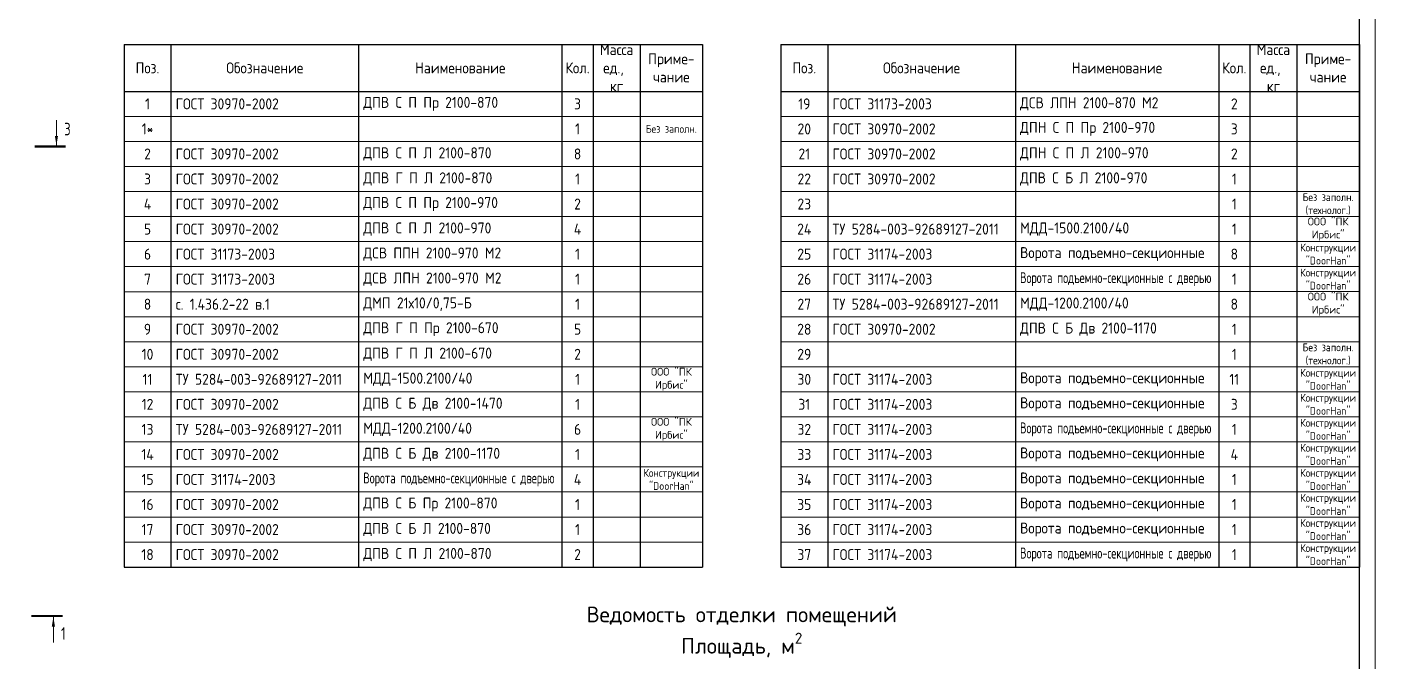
# Model space of a CAD drawing. Extents: x -965262 to 1142518, y -357520 to 71675.
# Drawn here: x -785468 to -742362, y -213790 to -193532 of the extents above; entities that cross this region are included whole.
import ezdxf

# ---------------------------------------------------------------- set-up
doc = ezdxf.new("R2010")
doc.units = 0
doc.header["$LTSCALE"] = 10
doc.layers.get('0').update_dxf_attribs({"linetype": 'CONTINUOUS', "lineweight": 30})
doc.styles.add('GOST 2.304', font='isocpeur.ttf', dxfattribs={"width": 0.75, "height": 250})
doc.styles.add('GOST-2.304_Type-B', font='isocpeur.ttf', dxfattribs={"width": 0.9})

msp = doc.modelspace()

# ---------------------------------------------------------------- linework, layer by layer
for p, q in [((-782362.4, -194089.1, -1808.5), (-763862.4, -194089.1, -1808.5)), ((-782362.4, -194089.1, -1808.5), (-782362.4, -210789.1, -1808.5)), ((-780862.4, -194089.1, -1808.5), (-780862.4, -210789.1, -1808.5)), ((-774862.4, -194089.1, -1808.5), (-774862.4, -210789.1, -1808.5)), ((-768362.4, -194089.1, -1808.5), (-768362.4, -210789.1, -1808.5)), ((-767362.4, -194089.1, -1808.5), (-767362.4, -210789.1, -1808.5)), ((-765862.4, -194089.1, -1808.5), (-765862.4, -210789.1, -1808.5)), ((-763862.4, -194089.1, -1808.5), (-763862.4, -210789.1, -1808.5)), ((-761362.4, -194089.1, -1808.5), (-742862.4, -194089.1, -1808.5)), ((-761362.4, -194089.1, -1808.5), (-761362.4, -210789.1, -1808.5)), ((-759862.4, -194089.1, -1808.5), (-759862.4, -210789.1, -1808.5)), ((-753862.4, -194089.1, -1808.5), (-753862.4, -210789.1, -1808.5)), ((-747362.4, -194089.1, -1808.5), (-747362.4, -210789.1, -1808.5)), ((-746362.4, -194089.1, -1808.5), (-746362.4, -210789.1, -1808.5)), ((-744862.4, -194089.1, -1808.5), (-744862.4, -210789.1, -1808.5)), ((-742862.4, -194089.1, -1808.5), (-742862.4, -210789.1, -1808.5)), ((-782362.4, -195589.1, -1808.5), (-763862.4, -195589.1, -1808.5)), ((-761362.4, -195589.1, -1808.5), (-742862.4, -195589.1, -1808.5)), ((-782362.4, -210789.1, -1808.5), (-763862.4, -210789.1, -1808.5)), ((-761362.4, -210789.1, -1808.5), (-742862.4, -210789.1, -1808.5))]:
    msp.add_line(p, q)
at = {"color": 5, "lineweight": 15, "ltscale": 100}
for p, q in [((-784524.9, -197317.1, -1555.2), (-784524.9, -196507.1, -1555.2)), ((-784622.6, -212387.1, -3259.8), (-784622.6, -213197.1, -3259.8))]:
    msp.add_line(p, q, dxfattribs=at)
at = {"lineweight": 15}
for p, q in [((-782362.4, -196389.1, -1808.5), (-763862.4, -196389.1, -1808.5)), ((-761362.4, -196389.1, -1808.5), (-742862.4, -196389.1, -1808.5)), ((-782362.4, -197189.1, -1808.5), (-763862.4, -197189.1, -1808.5)), ((-761362.4, -197189.1, -1808.5), (-742862.4, -197189.1, -1808.5)), ((-782362.4, -197989.1, -1808.5), (-763862.4, -197989.1, -1808.5)), ((-761362.4, -197989.1, -1808.5), (-742862.4, -197989.1, -1808.5)), ((-782362.4, -198789.1, -1808.5), (-763862.4, -198789.1, -1808.5)), ((-761362.4, -198789.1, -1808.5), (-742862.4, -198789.1, -1808.5)), ((-782362.4, -199589.1, -1808.5), (-763862.4, -199589.1, -1808.5)), ((-761362.4, -199589.1, -1808.5), (-742862.4, -199589.1, -1808.5)), ((-782362.4, -200389.1, -1808.5), (-763862.4, -200389.1, -1808.5)), ((-761362.4, -200389.1, -1808.5), (-742862.4, -200389.1, -1808.5)), ((-782362.4, -201189.1, -1808.5), (-763862.4, -201189.1, -1808.5)), ((-761362.4, -201188.8, -1808.5), (-742862.4, -201188.8, -1808.5)), ((-782362.4, -201989.1, -1808.5), (-763862.4, -201989.1, -1808.5)), ((-761362.4, -201988.8, -1808.5), (-742862.4, -201988.8, -1808.5)), ((-782362.4, -202789.1, -1808.5), (-763862.4, -202789.1, -1808.5)), ((-761362.4, -202788.8, -1808.5), (-742862.4, -202788.8, -1808.5)), ((-782362.4, -203589.1, -1808.5), (-763862.4, -203589.1, -1808.5)), ((-761362.4, -203588.8, -1808.5), (-742862.4, -203588.8, -1808.5)), ((-782362.4, -204389.1, -1808.5), (-763862.4, -204389.1, -1808.5)), ((-761362.4, -204388.8, -1808.5), (-742862.4, -204388.8, -1808.5)), ((-782362.4, -205189.1, -1808.5), (-763862.4, -205189.1, -1808.5)), ((-761362.4, -205188.8, -1808.5), (-742862.4, -205188.8, -1808.5)), ((-782362.4, -205989.1, -1808.5), (-763862.4, -205989.1, -1808.5)), ((-761362.4, -205988.8, -1808.5), (-742862.4, -205988.8, -1808.5)), ((-782362.4, -206789.1, -1808.5), (-763862.4, -206789.1, -1808.5)), ((-761362.4, -206788.8, -1808.5), (-742862.4, -206788.8, -1808.5)), ((-782362.4, -207589.1, -1808.5), (-763862.4, -207589.1, -1808.5)), ((-761362.4, -207588.8, -1808.5), (-742862.4, -207588.8, -1808.5)), ((-782362.4, -208389.1, -1808.5), (-763862.4, -208389.1, -1808.5)), ((-761362.4, -208388.8, -1808.5), (-742862.4, -208388.8, -1808.5)), ((-782362.4, -209189.1, -1808.5), (-763862.4, -209189.1, -1808.5)), ((-761362.4, -209188.8, -1808.5), (-742862.4, -209188.8, -1808.5)), ((-782362.4, -209989.1, -1808.5), (-763862.4, -209989.1, -1808.5)), ((-761362.4, -209988.8, -1808.5), (-742862.4, -209988.8, -1808.5)), ((-761362.4, -210788.8, -1808.5), (-742862.4, -210788.8, -1808.5))]:
    msp.add_line(p, q, dxfattribs=at)
at = {"lineweight": 15, "elevation": -1808.5}
msp.add_lwpolyline([(-742362.4, -240087.8), (-742362.4, -155987.8), (-861262.4, -155987.8), (-861262.4, -240087.8)], close=True, dxfattribs=at)
at = {"elevation": -1808.5}
msp.add_lwpolyline([(-742862.4, -239587.8), (-742862.4, -156487.8), (-859262.4, -156487.8), (-859262.4, -239587.8)], close=True, dxfattribs=at)
at = {"color": 5, "lineweight": 15, "ltscale": 100, "const_width": 70}
for points, elevation in [([(-784224.9, -197352.1), (-785224.9, -197352.1)], -1555.2), ([(-784322.6, -212352.1), (-785322.6, -212352.1)], -3259.8)]:
    msp.add_lwpolyline(points, dxfattribs=dict(at, elevation=elevation))
at = {"color": 5, "lineweight": 15, "ltscale": 100}
for points in [[(-784524.9, -197317.1, -1555.2), (-784474.6, -197016.7, -1555.2), (-784575.2, -197016.7, -1555.2)], [(-784622.6, -212387.1, -3259.8), (-784572.4, -212687.6, -3259.8), (-784672.9, -212687.6, -3259.8)]]:
    msp.add_solid(points, dxfattribs=at)

# ---------------------------------------------------------------- texts
at = {"color": 5, "lineweight": 15, "ltscale": 100, "style": 'GOST 2.304', "width": 0.75}
for s, p in [('3', (-784279.2, -196994.7, -1555.2)), ('1', (-784377, -213109.6, -3259.8))]:
    msp.add_text(s, height=400, dxfattribs=at).set_placement(p)
at = {"style": 'GOST-2.304_Type-B'}
for s, insert, char_height, width, attachment_point in [('Масса\\Pед.,  кг', (-766612.4, -194839.1, -1808.5), 350, 1200, 5), ('Приме-\\Pчание', (-764862.4, -194839.1, -1808.5), 350, 1700, 5), ('Масса\\Pед.,  кг', (-745612.4, -194839.1, -1808.5), 350, 1200, 5), ('Приме-\\Pчание', (-743862.4, -194839.1, -1808.5), 350, 1700, 5), ('Поз.', (-781612.4, -194839.1, -1808.5), 350, 1200, 5), ('Обозначение', (-777862.4, -194839.1, -1808.5), 350, 5700, 5), ('Наименование', (-771612.4, -194839.1, -1808.5), 350, 6200, 5), ('Кол.', (-767862.4, -194839.1, -1808.5), 350, 700, 5), ('Поз.', (-760612.4, -194839.1, -1808.5), 350, 1200, 5), ('Обозначение', (-756862.4, -194839.1, -1808.5), 350, 5700, 5), ('Наименование', (-750612.4, -194839.1, -1808.5), 350, 6200, 5), ('Кол.', (-746862.4, -194839.1, -1808.5), 350, 700, 5), ('1', (-781612.4, -195989.1, -1808.5), 350, 1200, 5), ('ГОСТ 30970-2002', (-780712.4, -195989.1, -1808.5), 350, 5700, 4), ('ДПВ С П Пр 2100-870', (-774712.4, -195989.1, -1808.5), 350, 6200, 4), ('3', (-767862.4, -195989.1, -1808.5), 350, 700, 5), ('19', (-760612.4, -195989.1, -1808.5), 350, 1200, 5), ('ГОСТ 31173-2003', (-759712.4, -195989.1, -1808.5), 350, 5700, 4), ('{\\C256;ДСВ ЛПН 2100-870 М2}', (-753712.4, -195989.1, -1808.5), 350, 6200, 4), ('2', (-746862.4, -195989.1, -1808.5), 350, 700, 5), ('1*', (-781612.4, -196789.1, -1808.5), 350, 1200, 5), ('1', (-767862.4, -196789.1, -1808.5), 350, 700, 5), ('Без заполн. ', (-764862.4, -196789.1, -1808.5), 250, 2000, 5), ('20', (-760612.4, -196789.1, -1808.5), 350, 1200, 5), ('ГОСТ 30970-2002', (-759712.4, -196789.1, -1808.5), 350, 5700, 4), ('ДПН С П Пр 2100-970', (-753712.4, -196789.1, -1808.5), 350, 6200, 4), ('3', (-746862.4, -196789.1, -1808.5), 350, 700, 5), ('2', (-781612.4, -197589.1, -1808.5), 350, 1200, 5), ('ГОСТ 30970-2002', (-780712.4, -197589.1, -1808.5), 350, 5700, 4), ('ДПВ С П Л 2100-870', (-774712.4, -197589.1, -1808.5), 350, 6200, 4), ('8', (-767862.4, -197589.1, -1808.5), 350, 700, 5), ('21', (-760612.4, -197589.1, -1808.5), 350, 1200, 5), ('ГОСТ 30970-2002', (-759712.4, -197589.1, -1808.5), 350, 5700, 4), ('ДПН С П Л 2100-970', (-753712.4, -197589.1, -1808.5), 350, 6200, 4), ('2', (-746862.4, -197589.1, -1808.5), 350, 700, 5), ('3', (-781612.4, -198389.1, -1808.5), 350, 1200, 5), ('ГОСТ 30970-2002', (-780712.4, -198389.1, -1808.5), 350, 5700, 4), ('ДПВ Г П Л 2100-870', (-774712.4, -198389.1, -1808.5), 350, 6200, 4), ('1', (-767862.4, -198389.1, -1808.5), 350, 700, 5), ('22', (-760612.4, -198389.1, -1808.5), 350, 1200, 5), ('ГОСТ 30970-2002', (-759712.4, -198389.1, -1808.5), 350, 5700, 4), ('ДПВ С Б Л 2100-970', (-753712.4, -198389.1, -1808.5), 350, 6200, 4), ('1', (-746862.4, -198389.1, -1808.5), 350, 700, 5), ('4', (-781612.4, -199189.1, -1808.5), 350, 1200, 5), ('ГОСТ 30970-2002', (-780712.4, -199189.1, -1808.5), 350, 5700, 4), ('ДПВ С П Пр 2100-970', (-774712.4, -199189.1, -1808.5), 350, 6200, 4), ('2', (-767862.4, -199189.1, -1808.5), 350, 700, 5), ('23', (-760612.4, -199189.1, -1808.5), 350, 1500, 5), ('1', (-746862.4, -199189.1, -1808.5), 350, 700, 5), ('Без заполн. (технолог.)', (-743862.4, -199189.1, -1808.5), 250, 2000, 5), ('{\\W1;ООО "ПК Ирбис"}', (-743862.4, -199989.1, -1808.5), 250, 2000, 5), ('5', (-781612.4, -199989.1, -1808.5), 350, 1200, 5), ('ГОСТ 30970-2002', (-780712.4, -199989.1, -1808.5), 350, 5700, 4), ('ДПВ С П Л 2100-970', (-774712.4, -199989.1, -1808.5), 350, 6200, 4), ('4', (-767862.4, -199989.1, -1808.5), 350, 700, 5), ('24', (-760612.4, -199989.1, -1808.5), 350, 1500, 5), ('{\\C256;ТУ 5284-003-92689127-2011}', (-759712.4, -199989.1, -1808.5), 350, 5850, 4), ('МДД-1500.2100/40', (-753712.4, -199989.1, -1808.5), 350, 6350, 4), ('1', (-746862.4, -199989.1, -1808.5), 350, 700, 5), ('6', (-781612.4, -200789.1, -1808.5), 350, 1200, 5), ('ГОСТ 31173-2003', (-780712.4, -200789.1, -1808.5), 350, 5700, 4), ('ДСВ ППН 2100-970 М2', (-774712.4, -200789.1, -1808.5), 350, 6200, 4), ('1', (-767862.4, -200789.1, -1808.5), 350, 700, 5), ('25', (-760612.4, -200788.9, -1808.5), 350, 1500, 5), ('ГОСТ 31174-2003', (-759712.4, -200789.1, -1808.5), 350, 5850, 4), ('Ворота подъемно-секционные', (-753712.4, -200788.9, -1808.5), 350, 6350, 4), ('8', (-746862.4, -200789.1, -1808.5), 350, 700, 5), ('Конструкции\\P"DoorHan"', (-743862.4, -200788.9, -1808.5), 250, 2000, 5), ('Конструкции\\P"DoorHan"', (-743862.4, -201588.6, -1808.5), 250, 2000, 5), ('7', (-781612.4, -201589.1, -1808.5), 350, 1200, 5), ('ГОСТ 31173-2003', (-780712.4, -201589.1, -1808.5), 350, 5700, 4), ('{\\C256;ДСВ ЛПН 2100-970 М2}', (-774712.4, -201589.1, -1808.5), 350, 6200, 4), ('1', (-767862.4, -201589.1, -1808.5), 350, 700, 5), ('26', (-760612.4, -201588.8, -1808.5), 350, 1500, 5), ('ГОСТ 31174-2003', (-759712.4, -201588.8, -1808.5), 350, 5850, 4), ('{\\W0.7;Ворота подъемно-секционные с дверью}', (-753712.4, -201588.8, -1808.5), 350, 6350, 4), ('1', (-746862.4, -201588.8, -1808.5), 350, 700, 5), ('{\\W1;ООО "ПК Ирбис"}', (-743862.4, -202388.8, -1808.5), 250, 2000, 5), ('8', (-781612.4, -202389.1, -1808.5), 350, 1200, 5), ('с. 1.436.2-22 в.1', (-780712.4, -202389.1, -1808.5), 350, 5700, 4), ('ДМП 21х10/0,75-Б', (-774712.4, -202389.1, -1808.5), 350, 6200, 4), ('1', (-767862.4, -202389.1, -1808.5), 350, 700, 5), ('27', (-760612.4, -202388.8, -1808.5), 350, 1500, 5), ('{\\C256;ТУ 5284-003-92689127-2011}', (-759712.4, -202388.8, -1808.5), 350, 5850, 4), ('МДД-1200.2100/40', (-753712.4, -202388.8, -1808.5), 350, 6350, 4), ('8', (-746862.4, -202388.8, -1808.5), 350, 700, 5), ('9', (-781612.4, -203189.1, -1808.5), 350, 1200, 5), ('ГОСТ 30970-2002', (-780712.4, -203189.1, -1808.5), 350, 5700, 4), ('{\\C256;ДПВ Г П Пр 2100-670}', (-774712.4, -203189.1, -1808.5), 350, 6200, 4), ('5', (-767862.4, -203189.1, -1808.5), 350, 700, 5), ('28', (-760612.4, -203188.8, -1808.5), 350, 1500, 5), ('ГОСТ 30970-2002', (-759712.4, -203188.8, -1808.5), 350, 5850, 4), ('{\\C256;ДПВ С Б Дв 2100-1170}', (-753712.4, -203188.8, -1808.5), 350, 6350, 4), ('1', (-746862.4, -203188.8, -1808.5), 350, 700, 5), ('10', (-781612.4, -203989.1, -1808.5), 350, 1200, 5), ('ГОСТ 30970-2002', (-780712.4, -203989.1, -1808.5), 350, 5700, 4), ('{\\C256;ДПВ Г П Л 2100-670}', (-774712.4, -203989.1, -1808.5), 350, 6200, 4), ('2', (-767862.4, -203989.1, -1808.5), 350, 700, 5), ('29', (-760612.4, -203988.8, -1808.5), 350, 1500, 5), ('1', (-746862.4, -203988.8, -1808.5), 350, 700, 5), ('Без заполн. (технолог.)', (-743862.4, -203988.8, -1808.5), 250, 2000, 5), ('11', (-781612.4, -204789.1, -1808.5), 350, 1500, 5), ('{\\C256;ТУ 5284-003-92689127-2011}', (-780712.4, -204789.1, -1808.5), 350, 5850, 4), ('МДД-1500.2100/40', (-774712.4, -204789.1, -1808.5), 350, 6350, 4), ('1', (-767862.4, -204789.1, -1808.5), 350, 700, 5), ('{\\W1;ООО "ПК Ирбис"}', (-764862.4, -204789.1, -1808.5), 250, 2000, 5), ('30', (-760612.4, -204788.8, -1808.5), 350, 1500, 5), ('ГОСТ 31174-2003', (-759712.4, -204788.8, -1808.5), 350, 5850, 4), ('Ворота подъемно-секционные', (-753712.4, -204788.8, -1808.5), 350, 6350, 4), ('11', (-746862.4, -204788.8, -1808.5), 350, 700, 5), ('Конструкции\\P"DoorHan"', (-743862.4, -204788.6, -1808.5), 250, 2000, 5), ('12', (-781612.4, -205589.1, -1808.5), 350, 1200, 5), ('ГОСТ 30970-2002', (-780712.4, -205589.1, -1808.5), 350, 5700, 4), ('{\\C256;ДПВ С Б Дв 2100-1470}', (-774712.4, -205589.1, -1808.5), 350, 6200, 4), ('1', (-767862.4, -205589.1, -1808.5), 350, 700, 5), ('31', (-760612.4, -205588.8, -1808.5), 350, 1500, 5), ('ГОСТ 31174-2003', (-759712.4, -205588.8, -1808.5), 350, 5850, 4), ('Ворота подъемно-секционные', (-753712.4, -205588.8, -1808.5), 350, 6350, 4), ('3', (-746862.4, -205588.8, -1808.5), 350, 700, 5), ('Конструкции\\P"DoorHan"', (-743862.4, -205588.6, -1808.5), 250, 2000, 5), ('{\\W1;ООО "ПК Ирбис"}', (-764862.4, -206389.1, -1808.5), 250, 2000, 5), ('13', (-781612.4, -206389.1, -1808.5), 350, 1500, 5), ('{\\C256;ТУ 5284-003-92689127-2011}', (-780712.4, -206389.1, -1808.5), 350, 5850, 4), ('МДД-1200.2100/40', (-774712.4, -206389.1, -1808.5), 350, 6350, 4), ('6', (-767862.4, -206389.1, -1808.5), 350, 700, 5), ('32', (-760612.4, -206388.8, -1808.5), 350, 1500, 5), ('ГОСТ 31174-2003', (-759712.4, -206388.8, -1808.5), 350, 5850, 4), ('{\\W0.7;Ворота подъемно-секционные с дверью}', (-753712.4, -206388.8, -1808.5), 350, 6350, 4), ('1', (-746862.4, -206388.8, -1808.5), 350, 700, 5), ('Конструкции\\P"DoorHan"', (-743862.4, -206388.6, -1808.5), 250, 2000, 5), ('Конструкции\\P"DoorHan"', (-743862.4, -207188.6, -1808.5), 250, 2000, 5), ('14', (-781612.4, -207189.1, -1808.5), 350, 1500, 5), ('ГОСТ 30970-2002', (-780712.4, -207189.1, -1808.5), 350, 5850, 4), ('ДПВ С Б Дв 2100-1170', (-774712.4, -207189.1, -1808.5), 350, 6350, 4), ('1', (-767862.4, -207189.1, -1808.5), 350, 700, 5), ('33', (-760612.4, -207188.8, -1808.5), 350, 1500, 5), ('ГОСТ 31174-2003', (-759712.4, -207188.8, -1808.5), 350, 5850, 4), ('Ворота подъемно-секционные', (-753712.4, -207188.8, -1808.5), 350, 6350, 4), ('4', (-746862.4, -207188.8, -1808.5), 350, 700, 5), ('{\\W0.7;Ворота подъемно-секционные с дверью}', (-774712.4, -207989.1, -1808.5), 350, 6350, 4), ('Конструкции\\P"DoorHan"', (-764862.4, -207988.9, -1808.5), 250, 2000, 5), ('Ворота подъемно-секционные', (-753712.4, -207988.8, -1808.5), 350, 6350, 4), ('Конструкции\\P"DoorHan"', (-743862.4, -207988.6, -1808.5), 250, 2000, 5), ('15', (-781612.4, -207989.1, -1808.5), 350, 1500, 5), ('ГОСТ 31174-2003', (-780712.4, -207989.1, -1808.5), 350, 5850, 4), ('4', (-767862.4, -207989.1, -1808.5), 350, 700, 5), ('34', (-760612.4, -207988.8, -1808.5), 350, 1500, 5), ('ГОСТ 31174-2003', (-759712.4, -207988.8, -1808.5), 350, 5850, 4), ('1', (-746862.4, -207988.8, -1808.5), 350, 700, 5), ('16', (-781612.4, -208789.1, -1808.5), 350, 1200, 5), ('ГОСТ 30970-2002', (-780712.4, -208789.1, -1808.5), 350, 5700, 4), ('ДПВ С Б Пр 2100-870', (-774712.4, -208789.1, -1808.5), 350, 6200, 4), ('1', (-767862.4, -208789.1, -1808.5), 350, 700, 5), ('35', (-760612.4, -208788.8, -1808.5), 350, 1500, 5), ('ГОСТ 31174-2003', (-759712.4, -208788.8, -1808.5), 350, 5850, 4), ('Ворота подъемно-секционные', (-753712.4, -208788.8, -1808.5), 350, 6350, 4), ('1', (-746862.4, -208788.8, -1808.5), 350, 700, 5), ('Конструкции\\P"DoorHan"', (-743862.4, -208788.6, -1808.5), 250, 2000, 5), ('17', (-781612.4, -209589.1, -1808.5), 350, 1200, 5), ('ГОСТ 30970-2002', (-780712.4, -209589.1, -1808.5), 350, 5700, 4), ('ДПВ С Б Л 2100-870', (-774712.4, -209589.1, -1808.5), 350, 6200, 4), ('1', (-767862.4, -209589.1, -1808.5), 350, 700, 5), ('36', (-760612.4, -209588.8, -1808.5), 350, 1500, 5), ('ГОСТ 31174-2003', (-759712.4, -209588.8, -1808.5), 350, 5850, 4), ('Ворота подъемно-секционные', (-753712.4, -209588.8, -1808.5), 350, 6350, 4), ('1', (-746862.4, -209588.8, -1808.5), 350, 700, 5), ('Конструкции\\P"DoorHan"', (-743862.4, -209588.6, -1808.5), 250, 2000, 5), ('18', (-781612.4, -210389.1, -1808.5), 350, 1200, 5), ('ГОСТ 30970-2002', (-780712.4, -210389.1, -1808.5), 350, 5700, 4), ('ДПВ С П Л 2100-870', (-774712.4, -210389.1, -1808.5), 350, 6200, 4), ('2', (-767862.4, -210389.1, -1808.5), 350, 700, 5), ('37', (-760612.4, -210388.8, -1808.5), 350, 1500, 5), ('ГОСТ 31174-2003', (-759712.4, -210388.8, -1808.5), 350, 5850, 4), ('{\\W0.7;Ворота подъемно-секционные с дверью}', (-753712.4, -210388.8, -1808.5), 350, 6350, 4), ('1', (-746862.4, -210388.8, -1808.5), 350, 700, 5), ('Конструкции\\P"DoorHan"', (-743862.4, -210388.6, -1808.5), 250, 2000, 5), ('\\A1;{\\W1;Ведомость отделки помещений\\PПлощадь, м\\H0.7x;\\S2^  ;}', (-762612.4, -212888.6, -1808.5), 500, 39500, 5)]:
    msp.add_mtext(s, dxfattribs=dict(at, insert=insert, char_height=char_height, width=width, attachment_point=attachment_point))

doc.saveas('drawing.dxf')
